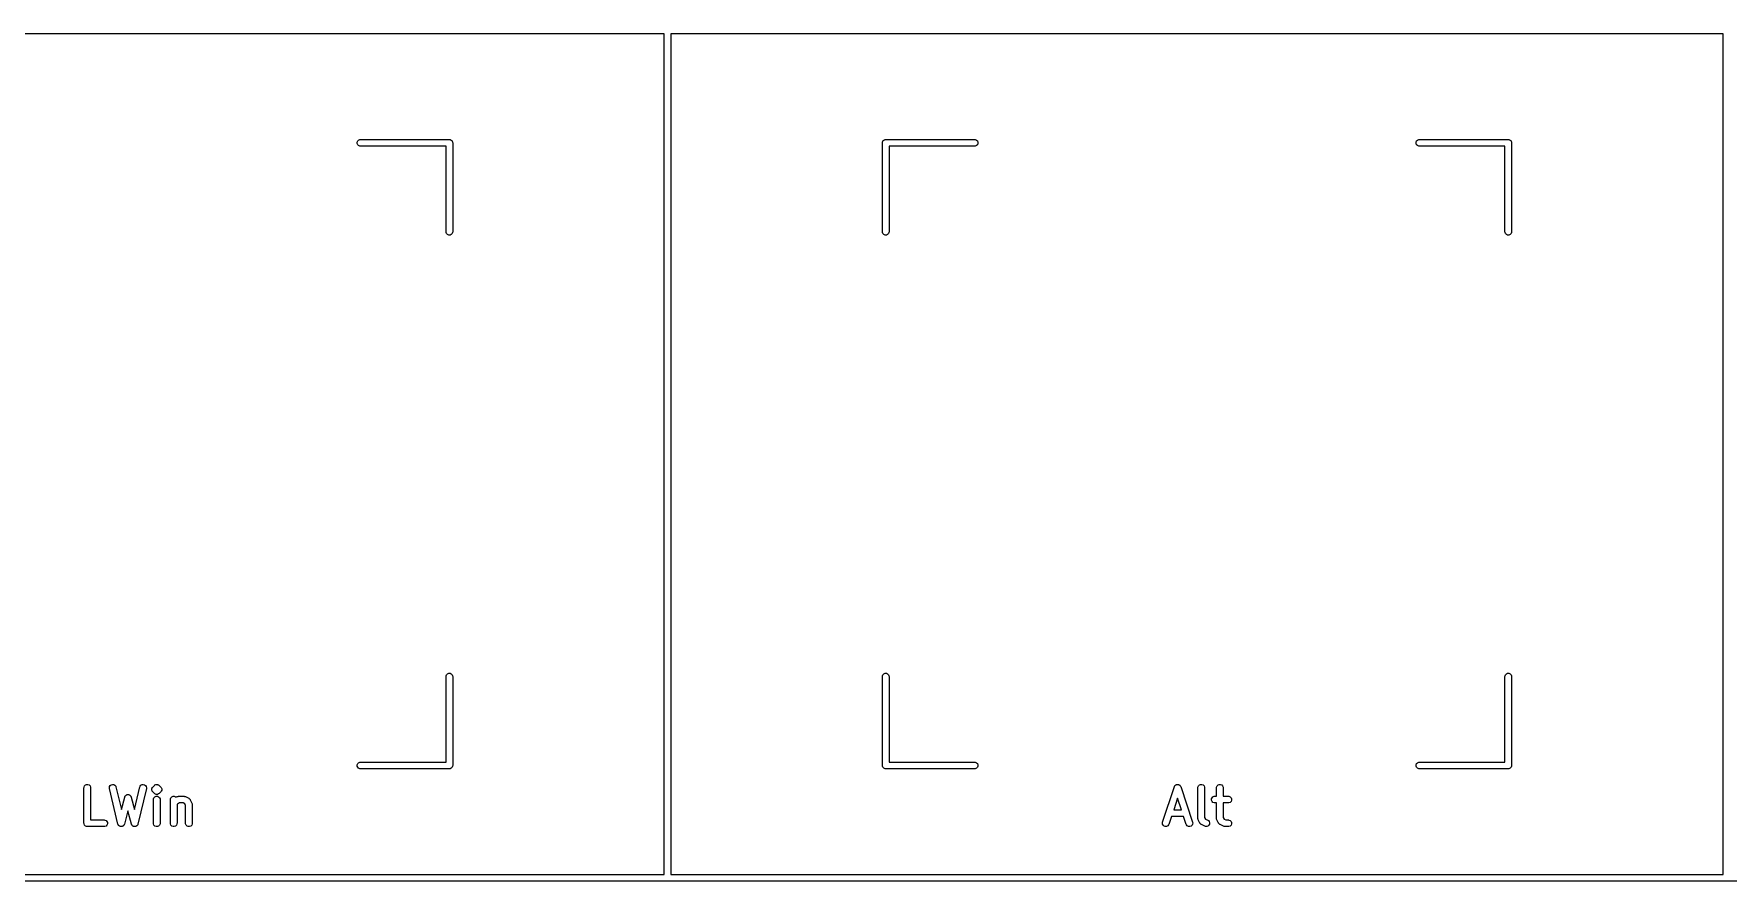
# Model space of a CAD drawing. Extents: x 48 to 353, y -180 to -61.
# Drawn here: x 81.92 to 120.03, y -179.85 to -160.8 of the extents above; entities that cross this region are included whole.
import ezdxf

# ---------------------------------------------------------------- set-up
doc = ezdxf.new("R2010")
doc.units = 0
doc.layers.add('BLACK', color=7, linetype='CONTINUOUS')

msp = doc.modelspace()

# ---------------------------------------------------------------- linework, layer by layer
at = {"layer": 'BLACK', "linetype": 'CONTINUOUS'}
for p, q in [((91.4125, -160.8), (72.4375, -160.8)), ((96.1, -160.8), (91.4125, -160.8)), ((96.1, -179.7), (96.1, -160.8)), ((96.25, -160.8), (96.25, -179.7)), ((110.4625, -160.8), (96.25, -160.8)), ((119.9125, -160.8), (110.4625, -160.8)), ((119.9125, -179.7), (119.9125, -160.8)), ((89.195191, -163.235368), (89.20639, -163.208332)), ((89.195191, -163.264632), (89.195191, -163.235368)), ((89.20639, -163.291668), (89.195191, -163.264632)), ((89.20639, -163.208332), (89.227082, -163.18764)), ((89.227082, -163.31236), (89.20639, -163.291668)), ((89.227082, -163.18764), (89.254118, -163.176441)), ((89.254118, -163.323559), (89.227082, -163.31236)), ((89.254118, -163.176441), (89.26875, -163.175)), ((89.26875, -163.325), (89.254118, -163.323559)), ((89.26875, -163.175), (91.26875, -163.175)), ((91.19375, -163.325), (89.26875, -163.325)), ((91.19375, -165.25), (91.19375, -163.325)), ((91.26875, -163.175), (91.283382, -163.176441)), ((91.283382, -163.176441), (91.310418, -163.18764)), ((91.310418, -163.18764), (91.33111, -163.208332)), ((91.33111, -163.208332), (91.342309, -163.235368)), ((91.342309, -163.235368), (91.34375, -163.25)), ((91.34375, -163.25), (91.34375, -165.25)), ((101.00625, -163.25), (101.007691, -163.235368)), ((101.00625, -165.25), (101.00625, -163.25)), ((101.007691, -163.235368), (101.01889, -163.208332)), ((101.01889, -163.208332), (101.039582, -163.18764)), ((101.039582, -163.18764), (101.066618, -163.176441)), ((101.066618, -163.176441), (101.08125, -163.175)), ((101.08125, -163.175), (103.08125, -163.175)), ((103.08125, -163.325), (101.15625, -163.325)), ((101.15625, -163.325), (101.15625, -165.25)), ((103.08125, -163.175), (103.095882, -163.176441)), ((103.095882, -163.323559), (103.08125, -163.325)), ((103.095882, -163.176441), (103.122918, -163.18764)), ((103.122918, -163.31236), (103.095882, -163.323559)), ((103.122918, -163.18764), (103.14361, -163.208332)), ((103.14361, -163.291668), (103.122918, -163.31236)), ((103.14361, -163.208332), (103.154809, -163.235368)), ((103.154809, -163.264632), (103.14361, -163.291668)), ((103.154809, -163.235368), (103.154809, -163.264632)), ((113.007691, -163.235368), (113.01889, -163.208332)), ((113.007691, -163.264632), (113.007691, -163.235368)), ((113.01889, -163.291668), (113.007691, -163.264632)), ((113.01889, -163.208332), (113.039582, -163.18764)), ((113.039582, -163.31236), (113.01889, -163.291668)), ((113.039582, -163.18764), (113.066618, -163.176441)), ((113.066618, -163.323559), (113.039582, -163.31236)), ((113.066618, -163.176441), (113.08125, -163.175)), ((113.08125, -163.325), (113.066618, -163.323559)), ((113.08125, -163.175), (115.08125, -163.175)), ((115.00625, -163.325), (113.08125, -163.325)), ((115.00625, -165.25), (115.00625, -163.325)), ((115.08125, -163.175), (115.095882, -163.176441)), ((115.095882, -163.176441), (115.122918, -163.18764)), ((115.122918, -163.18764), (115.14361, -163.208332)), ((115.14361, -163.208332), (115.154809, -163.235368)), ((115.154809, -163.235368), (115.15625, -163.25)), ((115.15625, -163.25), (115.15625, -165.25)), ((91.195191, -165.264632), (91.19375, -165.25)), ((91.20639, -165.291668), (91.195191, -165.264632)), ((91.227082, -165.31236), (91.20639, -165.291668)), ((91.254118, -165.323559), (91.227082, -165.31236)), ((91.283382, -165.323559), (91.254118, -165.323559)), ((91.310418, -165.31236), (91.283382, -165.323559)), ((91.33111, -165.291668), (91.310418, -165.31236)), ((91.342309, -165.264632), (91.33111, -165.291668)), ((91.34375, -165.25), (91.342309, -165.264632)), ((101.007691, -165.264632), (101.00625, -165.25)), ((101.01889, -165.291668), (101.007691, -165.264632)), ((101.039582, -165.31236), (101.01889, -165.291668)), ((101.066618, -165.323559), (101.039582, -165.31236)), ((101.095882, -165.323559), (101.066618, -165.323559)), ((101.122918, -165.31236), (101.095882, -165.323559)), ((101.14361, -165.291668), (101.122918, -165.31236)), ((101.154809, -165.264632), (101.14361, -165.291668)), ((101.15625, -165.25), (101.154809, -165.264632)), ((115.007691, -165.264632), (115.00625, -165.25)), ((115.01889, -165.291668), (115.007691, -165.264632)), ((115.039582, -165.31236), (115.01889, -165.291668)), ((115.066618, -165.323559), (115.039582, -165.31236)), ((115.095882, -165.323559), (115.066618, -165.323559)), ((115.122918, -165.31236), (115.095882, -165.323559)), ((115.14361, -165.291668), (115.122918, -165.31236)), ((115.154809, -165.264632), (115.14361, -165.291668)), ((115.15625, -165.25), (115.154809, -165.264632)), ((91.19375, -175.25), (91.195191, -175.235368)), ((91.19375, -177.175), (91.19375, -175.25)), ((91.195191, -175.235368), (91.20639, -175.208332)), ((91.20639, -175.208332), (91.227082, -175.18764)), ((91.227082, -175.18764), (91.254118, -175.176441)), ((91.254118, -175.176441), (91.283382, -175.176441)), ((91.283382, -175.176441), (91.310418, -175.18764)), ((91.310418, -175.18764), (91.33111, -175.208332)), ((91.33111, -175.208332), (91.342309, -175.235368)), ((91.342309, -175.235368), (91.34375, -175.25)), ((91.34375, -175.25), (91.34375, -177.25)), ((101.00625, -175.25), (101.007691, -175.235368)), ((101.00625, -177.25), (101.00625, -175.25)), ((101.007691, -175.235368), (101.01889, -175.208332)), ((101.01889, -175.208332), (101.039582, -175.18764)), ((101.039582, -175.18764), (101.066618, -175.176441)), ((101.066618, -175.176441), (101.095882, -175.176441)), ((101.095882, -175.176441), (101.122918, -175.18764)), ((101.122918, -175.18764), (101.14361, -175.208332)), ((101.14361, -175.208332), (101.154809, -175.235368)), ((101.154809, -175.235368), (101.15625, -175.25)), ((101.15625, -175.25), (101.15625, -177.175)), ((115.00625, -175.25), (115.007691, -175.235368)), ((115.00625, -177.175), (115.00625, -175.25)), ((115.007691, -175.235368), (115.01889, -175.208332)), ((115.01889, -175.208332), (115.039582, -175.18764)), ((115.039582, -175.18764), (115.066618, -175.176441)), ((115.066618, -175.176441), (115.095882, -175.176441)), ((115.095882, -175.176441), (115.122918, -175.18764)), ((115.122918, -175.18764), (115.14361, -175.208332)), ((115.14361, -175.208332), (115.154809, -175.235368)), ((115.154809, -175.235368), (115.15625, -175.25)), ((115.15625, -175.25), (115.15625, -177.25)), ((89.195191, -177.235368), (89.20639, -177.208332)), ((89.195191, -177.264632), (89.195191, -177.235368)), ((89.20639, -177.291668), (89.195191, -177.264632)), ((89.20639, -177.208332), (89.227082, -177.18764)), ((89.227082, -177.31236), (89.20639, -177.291668)), ((89.227082, -177.18764), (89.254118, -177.176441)), ((89.254118, -177.323559), (89.227082, -177.31236)), ((89.254118, -177.176441), (89.26875, -177.175)), ((89.26875, -177.325), (89.254118, -177.323559)), ((89.26875, -177.175), (91.19375, -177.175)), ((91.26875, -177.325), (89.26875, -177.325)), ((91.283382, -177.323559), (91.26875, -177.325)), ((91.310418, -177.31236), (91.283382, -177.323559)), ((91.33111, -177.291668), (91.310418, -177.31236)), ((91.342309, -177.264632), (91.33111, -177.291668)), ((91.34375, -177.25), (91.342309, -177.264632)), ((101.007691, -177.264632), (101.00625, -177.25)), ((101.01889, -177.291668), (101.007691, -177.264632)), ((101.039582, -177.31236), (101.01889, -177.291668)), ((101.066618, -177.323559), (101.039582, -177.31236)), ((101.08125, -177.325), (101.066618, -177.323559)), ((103.08125, -177.325), (101.08125, -177.325)), ((101.15625, -177.175), (103.08125, -177.175)), ((103.08125, -177.175), (103.095882, -177.176441)), ((103.095882, -177.323559), (103.08125, -177.325)), ((103.095882, -177.176441), (103.122918, -177.18764)), ((103.122918, -177.31236), (103.095882, -177.323559)), ((103.122918, -177.18764), (103.14361, -177.208332)), ((103.14361, -177.291668), (103.122918, -177.31236)), ((103.14361, -177.208332), (103.154809, -177.235368)), ((103.154809, -177.264632), (103.14361, -177.291668)), ((103.154809, -177.235368), (103.154809, -177.264632)), ((113.007691, -177.235368), (113.01889, -177.208332)), ((113.007691, -177.264632), (113.007691, -177.235368)), ((113.01889, -177.291668), (113.007691, -177.264632)), ((113.01889, -177.208332), (113.039582, -177.18764)), ((113.039582, -177.31236), (113.01889, -177.291668)), ((113.039582, -177.18764), (113.066618, -177.176441)), ((113.066618, -177.323559), (113.039582, -177.31236)), ((113.066618, -177.176441), (113.08125, -177.175)), ((113.08125, -177.325), (113.066618, -177.323559)), ((113.08125, -177.175), (115.00625, -177.175)), ((115.08125, -177.325), (113.08125, -177.325)), ((115.095882, -177.323559), (115.08125, -177.325)), ((115.122918, -177.31236), (115.095882, -177.323559)), ((115.14361, -177.291668), (115.122918, -177.31236)), ((115.154809, -177.264632), (115.14361, -177.291668)), ((115.15625, -177.25), (115.154809, -177.264632)), ((83.050893, -177.749795), (83.052334, -177.735163)), ((83.050893, -178.549795), (83.050893, -177.749795)), ((83.052334, -177.735163), (83.063533, -177.708127)), ((83.063533, -177.708127), (83.084225, -177.687435)), ((83.084225, -177.687435), (83.111261, -177.676236)), ((83.111261, -177.676236), (83.140525, -177.676236)), ((83.140525, -177.676236), (83.167561, -177.687435)), ((83.167561, -177.687435), (83.188253, -177.708127)), ((83.188253, -177.708127), (83.199452, -177.735163)), ((83.199452, -177.735163), (83.200893, -177.749795)), ((83.200893, -177.749795), (83.200893, -178.474795)), ((83.622373, -177.752599), (83.627006, -177.723704)), ((83.624361, -177.767167), (83.622373, -177.752599)), ((83.814837, -178.567166), (83.624361, -177.767167)), ((83.627006, -177.723704), (83.642342, -177.698782)), ((83.642342, -177.698782), (83.666049, -177.681625)), ((83.666049, -177.681625), (83.694517, -177.674847)), ((83.694517, -177.674847), (83.723412, -177.67948)), ((83.723412, -177.67948), (83.748334, -177.694816)), ((83.748334, -177.694816), (83.765491, -177.718523)), ((83.765491, -177.718523), (83.770281, -177.732423)), ((83.770281, -177.732423), (83.891913, -178.243278)), ((83.983849, -177.928848), (83.987706, -177.925895)), ((83.987706, -177.925895), (83.99066, -177.922037)), ((83.99066, -177.922037), (83.999227, -177.917076)), ((83.999227, -177.917076), (84.007087, -177.911061)), ((84.007087, -177.911061), (84.011779, -177.909809)), ((84.011779, -177.909809), (84.015985, -177.907375)), ((84.015985, -177.907375), (84.025802, -177.90607)), ((84.025802, -177.90607), (84.035363, -177.903521)), ((84.035363, -177.903521), (84.040175, -177.90416)), ((84.040175, -177.90416), (84.044994, -177.90352)), ((84.044994, -177.90352), (84.054564, -177.906072)), ((84.054564, -177.906072), (84.064371, -177.907375)), ((84.064371, -177.907375), (84.068572, -177.909807)), ((84.068572, -177.909807), (84.073269, -177.91106)), ((84.073269, -177.91106), (84.081133, -177.917079)), ((84.081133, -177.917079), (84.089696, -177.922037)), ((84.089696, -177.922037), (84.092647, -177.925892)), ((84.092647, -177.925892), (84.096507, -177.928847)), ((84.188442, -178.243279), (84.310075, -177.732424)), ((84.455996, -177.767167), (84.265519, -178.567167)), ((84.310075, -177.732424), (84.314866, -177.718523)), ((84.314866, -177.718523), (84.332023, -177.694817)), ((84.332023, -177.694817), (84.356945, -177.67948)), ((84.356945, -177.67948), (84.38584, -177.674848)), ((84.38584, -177.674848), (84.414308, -177.681626)), ((84.414308, -177.681626), (84.438015, -177.698782)), ((84.438015, -177.698782), (84.453351, -177.723704)), ((84.453351, -177.723704), (84.457984, -177.752599)), ((84.457984, -177.752599), (84.455996, -177.767167)), ((84.576143, -177.773258), (84.585862, -177.749795)), ((84.576143, -177.773259), (84.576143, -177.773258)), ((84.576143, -177.77326), (84.576143, -177.773259)), ((84.576143, -177.802522), (84.576143, -177.77326)), ((84.582702, -177.818358), (84.576143, -177.802522)), ((84.587341, -177.829557), (84.582702, -177.818358)), ((84.585862, -177.749795), (84.587341, -177.746223)), ((84.587341, -177.746223), (84.587342, -177.746222)), ((84.587342, -177.829558), (84.587341, -177.829557)), ((84.587342, -177.746222), (84.59667, -177.734856)), ((84.59667, -177.840924), (84.587342, -177.829558)), ((84.59667, -177.734856), (84.634766, -177.696761)), ((84.634766, -177.879019), (84.59667, -177.840924)), ((84.634766, -177.696761), (84.646131, -177.687434)), ((84.646131, -177.888346), (84.634766, -177.879019)), ((84.646131, -177.687434), (84.665335, -177.67948)), ((84.661968, -177.894905), (84.646131, -177.888346)), ((84.673166, -177.899544), (84.661968, -177.894905)), ((84.665335, -177.67948), (84.673166, -177.676236)), ((84.673166, -177.676236), (84.70243, -177.676236)), ((84.673167, -177.899544), (84.673166, -177.899544)), ((84.702429, -177.899544), (84.673167, -177.899544)), ((84.70243, -177.899544), (84.702429, -177.899544)), ((84.70243, -177.676236), (84.715442, -177.681626)), ((84.729466, -177.888345), (84.70243, -177.899544)), ((84.715442, -177.681626), (84.729466, -177.687435)), ((84.729466, -177.687435), (84.740831, -177.696762)), ((84.740831, -177.879018), (84.729466, -177.888345)), ((84.740831, -177.696762), (84.778926, -177.734857)), ((84.778926, -177.840923), (84.740831, -177.879018)), ((84.778926, -177.734857), (84.788253, -177.746222)), ((84.788253, -177.829558), (84.778926, -177.840923)), ((84.788253, -177.746222), (84.799325, -177.772951)), ((84.799452, -177.802522), (84.788253, -177.829558)), ((84.799325, -177.772951), (84.799452, -177.773259)), ((84.799452, -177.773259), (84.799452, -177.802522)), ((107.305337, -178.526078), (107.572004, -177.726078)), ((107.572004, -177.726078), (107.577998, -177.712653)), ((107.577998, -177.712653), (107.581508, -177.708605)), ((107.581508, -177.708605), (107.583905, -177.703812)), ((107.583905, -177.703812), (107.591009, -177.697649)), ((107.591009, -177.697649), (107.597172, -177.690545)), ((107.597172, -177.690545), (107.601965, -177.688148)), ((107.601965, -177.688148), (107.606013, -177.684638)), ((107.606013, -177.684638), (107.614934, -177.681664)), ((107.614934, -177.681664), (107.623345, -177.677459)), ((107.623345, -177.677459), (107.628689, -177.677079)), ((107.628689, -177.677079), (107.633775, -177.675384)), ((107.633775, -177.675384), (107.643155, -177.67605)), ((107.643155, -177.67605), (107.652535, -177.675384)), ((107.652535, -177.675384), (107.65762, -177.677079)), ((107.65762, -177.677079), (107.662965, -177.677459)), ((107.662965, -177.677459), (107.671374, -177.681663)), ((107.671374, -177.681663), (107.680298, -177.684638)), ((107.680298, -177.684638), (107.684346, -177.688149)), ((107.684346, -177.688149), (107.689138, -177.690545)), ((107.689138, -177.690545), (107.695299, -177.697648)), ((107.695299, -177.697648), (107.702405, -177.703812)), ((107.702405, -177.703812), (107.704801, -177.708605)), ((107.704801, -177.708605), (107.708312, -177.712653)), ((107.708312, -177.712653), (107.714306, -177.726078)), ((107.714306, -177.726078), (107.980972, -178.526078)), ((108.101488, -177.749795), (108.102929, -177.735163)), ((108.101488, -178.435509), (108.101488, -177.749795)), ((108.102929, -177.735163), (108.114128, -177.708127)), ((108.114128, -177.708127), (108.13482, -177.687435)), ((108.13482, -177.687435), (108.161856, -177.676236)), ((108.161856, -177.676236), (108.19112, -177.676236)), ((108.19112, -177.676236), (108.218156, -177.687435)), ((108.218156, -177.687435), (108.238848, -177.708127)), ((108.238848, -177.708127), (108.250047, -177.735163)), ((108.250047, -177.735163), (108.251488, -177.749795)), ((108.251488, -177.749795), (108.251488, -178.417804)), ((108.520536, -177.749795), (108.521977, -177.735163)), ((108.520536, -177.941461), (108.520536, -177.749795)), ((108.521977, -177.735163), (108.533176, -177.708127)), ((108.533176, -177.708127), (108.553868, -177.687435)), ((108.553868, -177.687435), (108.580904, -177.676236)), ((108.580904, -177.676236), (108.610168, -177.676236)), ((108.610168, -177.676236), (108.637204, -177.687435)), ((108.637204, -177.687435), (108.657896, -177.708127)), ((108.657896, -177.708127), (108.669095, -177.735163)), ((108.669095, -177.735163), (108.670536, -177.749795)), ((108.670536, -177.749795), (108.670536, -177.941461)), ((83.891913, -178.243278), (83.96771, -177.959041)), ((84.040177, -178.269445), (83.960265, -178.56912)), ((83.96771, -177.959041), (83.968995, -177.955612)), ((83.968995, -177.955612), (83.969187, -177.954173)), ((83.969187, -177.954173), (83.970176, -177.952463)), ((83.970176, -177.952463), (83.972873, -177.945274)), ((83.972873, -177.945274), (83.97889, -177.937413)), ((83.97889, -177.937413), (83.983849, -177.928848)), ((84.120091, -178.56912), (84.040177, -178.269445)), ((84.096507, -177.928847), (84.101469, -177.937418)), ((84.101469, -177.937418), (84.107483, -177.945275)), ((84.107483, -177.945275), (84.110177, -177.952459)), ((84.110177, -177.952459), (84.111169, -177.954172)), ((84.111169, -177.954172), (84.11136, -177.955613)), ((84.11136, -177.955613), (84.112646, -177.959041)), ((84.112646, -177.959041), (84.188442, -178.243279)), ((84.612798, -178.016461), (84.614239, -178.001829)), ((84.612798, -178.549795), (84.612798, -178.016461)), ((84.614239, -178.001829), (84.625438, -177.974793)), ((84.625438, -177.974793), (84.64613, -177.954101)), ((84.64613, -177.954101), (84.673166, -177.942902)), ((84.673166, -177.942902), (84.70243, -177.942902)), ((84.70243, -177.942902), (84.729466, -177.954101)), ((84.729466, -177.954101), (84.750158, -177.974793)), ((84.750158, -177.974793), (84.761357, -178.001829)), ((84.761357, -178.001829), (84.762798, -178.016461)), ((84.762798, -178.016461), (84.762798, -178.549795)), ((84.99375, -178.016461), (84.995191, -178.001829)), ((84.99375, -178.549795), (84.99375, -178.016461)), ((84.995191, -178.001829), (85.00639, -177.974793)), ((85.00639, -177.974793), (85.027082, -177.954101)), ((85.027082, -177.954101), (85.054118, -177.942902)), ((85.054118, -177.942902), (85.083382, -177.942902)), ((85.083382, -177.942902), (85.110418, -177.954101)), ((85.110418, -177.954101), (85.120295, -177.963978)), ((85.120295, -177.963978), (85.149493, -177.94938)), ((85.151271, -178.116196), (85.14375, -178.123718)), ((85.14375, -178.123718), (85.14375, -178.549795)), ((85.149493, -177.94938), (85.163225, -177.944125)), ((85.200741, -178.091461), (85.151271, -178.116196)), ((85.163225, -177.944125), (85.165911, -177.943934)), ((85.165911, -177.943934), (85.168403, -177.942902)), ((85.168403, -177.942902), (85.183035, -177.941461)), ((85.183035, -177.941461), (85.297321, -177.941461)), ((85.279616, -178.091461), (85.200741, -178.091461)), ((85.31761, -178.110458), (85.279616, -178.091461)), ((85.297321, -177.941461), (85.311953, -177.942902)), ((85.311953, -177.942902), (85.314441, -177.943932)), ((85.314441, -177.943932), (85.317131, -177.944124)), ((85.317131, -177.944124), (85.330862, -177.949379)), ((85.336607, -178.148452), (85.31761, -178.110458)), ((85.330862, -177.949379), (85.407053, -177.987475)), ((85.336607, -178.549795), (85.336607, -178.148452)), ((85.407053, -177.987475), (85.409499, -177.989015)), ((85.409499, -177.989015), (85.410654, -177.9894)), ((85.410654, -177.9894), (85.412092, -177.990647)), ((85.412092, -177.990647), (85.419496, -177.995308)), ((85.419496, -177.995308), (85.425655, -178.002409)), ((85.425655, -178.002409), (85.432762, -178.008573)), ((85.432762, -178.008573), (85.437423, -178.015978)), ((85.437423, -178.015978), (85.438669, -178.017415)), ((85.438669, -178.017415), (85.439053, -178.018568)), ((85.439053, -178.018568), (85.440594, -178.021016)), ((85.440594, -178.021016), (85.478689, -178.097206)), ((85.478689, -178.097206), (85.483944, -178.110938)), ((85.483944, -178.110938), (85.484134, -178.113625)), ((85.484134, -178.113625), (85.485166, -178.116115)), ((85.485166, -178.116115), (85.486607, -178.130747)), ((85.486607, -178.130747), (85.486607, -178.549795)), ((107.643154, -177.986965), (107.556735, -178.246223)), ((107.556735, -178.246223), (107.729574, -178.246223)), ((107.729574, -178.246223), (107.643154, -177.986965)), ((108.407691, -178.001829), (108.41889, -177.974793)), ((108.407691, -178.031093), (108.407691, -178.001829)), ((108.41889, -178.058129), (108.407691, -178.031093)), ((108.41889, -177.974793), (108.439582, -177.954101)), ((108.439582, -178.078821), (108.41889, -178.058129)), ((108.439582, -177.954101), (108.466618, -177.942902)), ((108.466618, -178.09002), (108.439582, -178.078821)), ((108.466618, -177.942902), (108.48125, -177.941461)), ((108.48125, -178.091461), (108.466618, -178.09002)), ((108.48125, -177.941461), (108.520536, -177.941461)), ((108.520536, -178.091461), (108.48125, -178.091461)), ((108.520536, -178.435509), (108.520536, -178.091461)), ((108.670536, -177.941461), (108.786012, -177.941461)), ((108.786012, -178.091461), (108.670536, -178.091461)), ((108.670536, -178.091461), (108.670536, -178.417804)), ((108.786012, -177.941461), (108.800644, -177.942902)), ((108.800644, -178.09002), (108.786012, -178.091461)), ((108.800644, -177.942902), (108.82768, -177.954101)), ((108.82768, -178.078821), (108.800644, -178.09002)), ((108.82768, -177.954101), (108.848372, -177.974793)), ((108.848372, -178.058129), (108.82768, -178.078821)), ((108.848372, -177.974793), (108.859571, -178.001829)), ((108.859571, -178.031093), (108.848372, -178.058129)), ((108.859571, -178.001829), (108.859571, -178.031093)), ((83.052334, -178.564427), (83.050893, -178.549795)), ((83.063533, -178.591463), (83.052334, -178.564427)), ((83.084225, -178.612155), (83.063533, -178.591463)), ((83.111261, -178.623354), (83.084225, -178.612155)), ((83.125893, -178.624795), (83.111261, -178.623354)), ((83.506845, -178.624795), (83.125893, -178.624795)), ((83.200893, -178.474795), (83.506845, -178.474795)), ((83.506845, -178.474795), (83.521477, -178.476236)), ((83.521477, -178.623354), (83.506845, -178.624795)), ((83.521477, -178.476236), (83.548513, -178.487435)), ((83.548513, -178.612155), (83.521477, -178.623354)), ((83.548513, -178.487435), (83.569205, -178.508127)), ((83.569205, -178.591463), (83.548513, -178.612155)), ((83.569205, -178.508127), (83.580404, -178.535163)), ((83.580404, -178.564427), (83.569205, -178.591463)), ((83.580404, -178.535163), (83.580404, -178.564427)), ((83.816566, -178.572185), (83.814837, -178.567166)), ((83.816806, -178.573988), (83.816566, -178.572185)), ((83.817748, -178.575616), (83.816806, -178.573988)), ((83.819627, -178.581067), (83.817748, -178.575616)), ((83.826013, -178.589891), (83.819627, -178.581067)), ((83.831468, -178.599313), (83.826013, -178.589891)), ((83.834525, -178.601653), (83.831468, -178.599313)), ((83.836784, -178.604774), (83.834525, -178.601653)), ((83.846059, -178.610481), (83.836784, -178.604774)), ((83.854706, -178.6171), (83.846059, -178.610481)), ((83.858426, -178.618092), (83.854706, -178.6171)), ((83.861706, -178.62011), (83.858426, -178.618092)), ((83.87246, -178.621834), (83.861706, -178.62011)), ((83.882982, -178.62464), (83.87246, -178.621834)), ((83.886797, -178.624133), (83.882982, -178.62464)), ((83.890601, -178.624743), (83.886797, -178.624133)), ((83.901195, -178.62222), (83.890601, -178.624743)), ((83.91199, -178.620786), (83.901195, -178.62222)), ((83.915323, -178.618855), (83.91199, -178.620786)), ((83.919069, -178.617964), (83.915323, -178.618855)), ((83.927889, -178.611581), (83.919069, -178.617964)), ((83.937315, -178.606124), (83.927889, -178.611581)), ((83.939655, -178.603066), (83.937315, -178.606124)), ((83.942776, -178.600808), (83.939655, -178.603066)), ((83.948483, -178.591532), (83.942776, -178.600808)), ((83.955102, -178.582886), (83.948483, -178.591532)), ((83.957127, -178.577486), (83.955102, -178.582886)), ((83.958112, -178.575886), (83.957127, -178.577486)), ((83.958399, -178.574094), (83.958112, -178.575886)), ((83.960265, -178.56912), (83.958399, -178.574094)), ((84.121956, -178.574095), (84.120091, -178.56912)), ((84.122244, -178.575886), (84.121956, -178.574095)), ((84.123228, -178.577485), (84.122244, -178.575886)), ((84.125254, -178.582887), (84.123228, -178.577485)), ((84.131874, -178.591535), (84.125254, -178.582887)), ((84.13758, -178.600808), (84.131874, -178.591535)), ((84.1407, -178.603066), (84.13758, -178.600808)), ((84.143041, -178.606124), (84.1407, -178.603066)), ((84.152462, -178.611578), (84.143041, -178.606124)), ((84.161287, -178.617965), (84.152462, -178.611578)), ((84.165034, -178.618857), (84.161287, -178.617965)), ((84.168366, -178.620786), (84.165034, -178.618857)), ((84.179159, -178.62222), (84.168366, -178.620786)), ((84.189755, -178.624743), (84.179159, -178.62222)), ((84.193556, -178.624133), (84.189755, -178.624743)), ((84.197375, -178.624641), (84.193556, -178.624133)), ((84.207906, -178.621832), (84.197375, -178.624641)), ((84.21865, -178.62011), (84.207906, -178.621832)), ((84.221926, -178.618094), (84.21865, -178.62011)), ((84.22565, -178.617101), (84.221926, -178.618094)), ((84.234302, -178.610477), (84.22565, -178.617101)), ((84.243572, -178.604774), (84.234302, -178.610477)), ((84.245828, -178.601655), (84.243572, -178.604774)), ((84.248888, -178.599314), (84.245828, -178.601655)), ((84.254345, -178.589887), (84.248888, -178.599314)), ((84.260729, -178.581067), (84.254345, -178.589887)), ((84.262606, -178.575618), (84.260729, -178.581067)), ((84.26355, -178.573989), (84.262606, -178.575618)), ((84.263789, -178.572185), (84.26355, -178.573989)), ((84.265519, -178.567167), (84.263789, -178.572185)), ((84.614239, -178.564427), (84.612798, -178.549795)), ((84.625438, -178.591463), (84.614239, -178.564427)), ((84.64613, -178.612155), (84.625438, -178.591463)), ((84.673166, -178.623354), (84.64613, -178.612155)), ((84.70243, -178.623354), (84.673166, -178.623354)), ((84.729466, -178.612155), (84.70243, -178.623354)), ((84.750158, -178.591463), (84.729466, -178.612155)), ((84.761357, -178.564427), (84.750158, -178.591463)), ((84.762798, -178.549795), (84.761357, -178.564427)), ((84.995191, -178.564427), (84.99375, -178.549795)), ((85.00639, -178.591463), (84.995191, -178.564427)), ((85.027082, -178.612155), (85.00639, -178.591463)), ((85.054118, -178.623354), (85.027082, -178.612155)), ((85.083382, -178.623354), (85.054118, -178.623354)), ((85.110418, -178.612155), (85.083382, -178.623354)), ((85.13111, -178.591463), (85.110418, -178.612155)), ((85.142309, -178.564427), (85.13111, -178.591463)), ((85.14375, -178.549795), (85.142309, -178.564427)), ((85.338048, -178.564427), (85.336607, -178.549795)), ((85.349247, -178.591463), (85.338048, -178.564427)), ((85.369939, -178.612155), (85.349247, -178.591463)), ((85.396975, -178.623354), (85.369939, -178.612155)), ((85.426239, -178.623354), (85.396975, -178.623354)), ((85.453275, -178.612155), (85.426239, -178.623354)), ((85.473967, -178.591463), (85.453275, -178.612155)), ((85.485166, -178.564427), (85.473967, -178.591463)), ((85.486607, -178.549795), (85.485166, -178.564427)), ((107.302077, -178.540415), (107.305337, -178.526078)), ((107.304152, -178.569605), (107.302077, -178.540415)), ((107.317238, -178.595778), (107.304152, -178.569605)), ((107.339345, -178.614952), (107.317238, -178.595778)), ((107.367108, -178.624206), (107.339345, -178.614952)), ((107.396298, -178.622131), (107.367108, -178.624206)), ((107.422471, -178.609045), (107.396298, -178.622131)), ((107.441645, -178.586938), (107.422471, -178.609045)), ((107.447639, -178.573512), (107.441645, -178.586938)), ((107.506735, -178.396223), (107.447639, -178.573512)), ((107.779574, -178.396223), (107.506735, -178.396223)), ((107.83867, -178.573512), (107.779574, -178.396223)), ((107.844664, -178.586938), (107.83867, -178.573512)), ((107.863838, -178.609045), (107.844664, -178.586938)), ((107.890011, -178.622132), (107.863838, -178.609045)), ((107.919201, -178.624206), (107.890011, -178.622132)), ((107.946964, -178.614952), (107.919201, -178.624206)), ((107.969071, -178.595779), (107.946964, -178.614952)), ((107.982158, -178.569605), (107.969071, -178.595779)), ((107.980972, -178.526078), (107.984232, -178.540415)), ((107.984232, -178.540415), (107.982158, -178.569605)), ((108.102929, -178.450141), (108.101488, -178.435509)), ((108.10396, -178.45263), (108.102929, -178.450141)), ((108.104151, -178.455318), (108.10396, -178.45263)), ((108.109406, -178.46905), (108.104151, -178.455318)), ((108.147501, -178.545241), (108.109406, -178.46905)), ((108.149041, -178.547688), (108.147501, -178.545241)), ((108.149426, -178.548842), (108.149041, -178.547688)), ((108.150671, -178.550278), (108.149426, -178.548842)), ((108.155333, -178.557684), (108.150671, -178.550278)), ((108.162437, -178.563845), (108.155333, -178.557684)), ((108.168599, -178.57095), (108.162437, -178.563845)), ((108.176004, -178.575611), (108.168599, -178.57095)), ((108.177441, -178.576857), (108.176004, -178.575611)), ((108.178594, -178.577241), (108.177441, -178.576857)), ((108.181042, -178.578782), (108.178594, -178.577241)), ((108.257232, -178.616877), (108.181042, -178.578782)), ((108.251488, -178.417804), (108.270484, -178.455798)), ((108.270964, -178.622132), (108.257232, -178.616877)), ((108.270484, -178.455798), (108.324314, -178.482713)), ((108.300154, -178.624206), (108.270964, -178.622132)), ((108.327915, -178.614952), (108.300154, -178.624206)), ((108.324314, -178.482713), (108.336757, -178.490545)), ((108.350023, -178.595779), (108.327915, -178.614952)), ((108.336757, -178.490545), (108.35593, -178.512653)), ((108.36311, -178.569604), (108.350023, -178.595779)), ((108.35593, -178.512653), (108.365184, -178.540414)), ((108.365184, -178.540414), (108.36311, -178.569604)), ((108.521977, -178.450141), (108.520536, -178.435509)), ((108.523008, -178.45263), (108.521977, -178.450141)), ((108.523199, -178.455318), (108.523008, -178.45263)), ((108.528454, -178.46905), (108.523199, -178.455318)), ((108.566549, -178.545241), (108.528454, -178.46905)), ((108.568089, -178.547688), (108.566549, -178.545241)), ((108.568474, -178.548842), (108.568089, -178.547688)), ((108.569719, -178.550278), (108.568474, -178.548842)), ((108.574381, -178.557684), (108.569719, -178.550278)), ((108.581485, -178.563845), (108.574381, -178.557684)), ((108.587647, -178.57095), (108.581485, -178.563845)), ((108.595052, -178.575611), (108.587647, -178.57095)), ((108.596489, -178.576857), (108.595052, -178.575611)), ((108.597642, -178.577241), (108.596489, -178.576857)), ((108.60009, -178.578782), (108.597642, -178.577241)), ((108.67628, -178.616877), (108.60009, -178.578782)), ((108.670536, -178.417804), (108.689532, -178.455798)), ((108.690012, -178.622132), (108.67628, -178.616877)), ((108.689532, -178.455798), (108.727526, -178.474795)), ((108.692699, -178.622322), (108.690012, -178.622132)), ((108.695189, -178.623354), (108.692699, -178.622322)), ((108.709821, -178.624795), (108.695189, -178.623354)), ((108.786012, -178.624795), (108.709821, -178.624795)), ((108.727526, -178.474795), (108.786012, -178.474795)), ((108.786012, -178.474795), (108.800644, -178.476236)), ((108.800644, -178.623354), (108.786012, -178.624795)), ((108.800644, -178.476236), (108.82768, -178.487435)), ((108.82768, -178.612155), (108.800644, -178.623354)), ((108.82768, -178.487435), (108.848372, -178.508127)), ((108.848372, -178.591463), (108.82768, -178.612155)), ((108.848372, -178.508127), (108.859571, -178.535163)), ((108.859571, -178.564427), (108.848372, -178.591463)), ((108.859571, -178.535163), (108.859571, -178.564427)), ((72.4375, -179.7), (96.1, -179.7)), ((96.25, -179.7), (119.9125, -179.7)), ((96.175, -179.85), (72.3625, -179.85)), ((119.9875, -179.85), (96.175, -179.85)), ((239.05, -179.85), (119.9875, -179.85))]:
    msp.add_line(p, q, dxfattribs=at)

doc.saveas('drawing.dxf')
